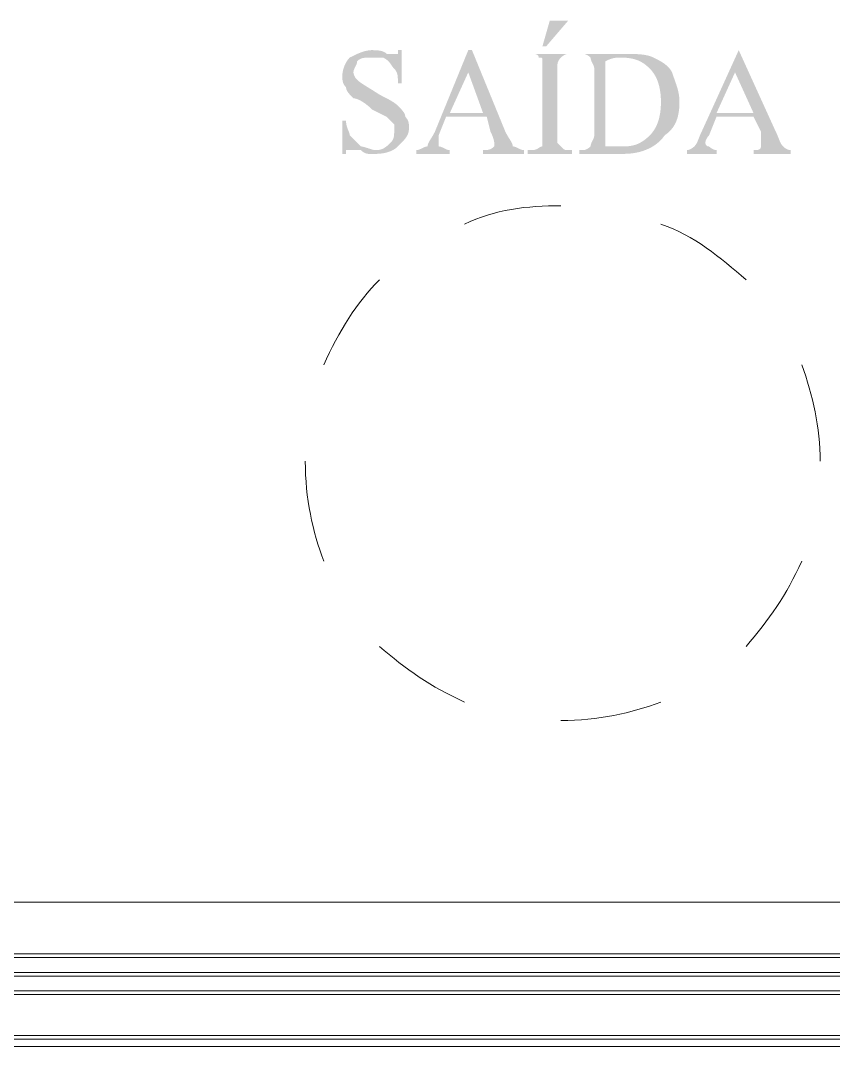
# Model space of a CAD drawing. Header units: metres. Extents: x 2999 to 3164, y 1641 to 1678.
# Drawn here: x 3009.965 to 3010.3055, y 1655.2217 to 1655.6516 of the extents above; entities that cross this region are included whole.
import ezdxf

# ---------------------------------------------------------------- set-up
doc = ezdxf.new("R2010")
doc.units = ezdxf.units.M

msp = doc.modelspace()

# ---------------------------------------------------------------- hatches: boundary and pattern name
at = {"true_color": 0x000007}
h = msp.add_hatch(color=7, dxfattribs=at)
h.paths.add_polyline_path([(3010.1246, 1655.63919), (3010.1246, 1655.62522), (3010.12305, 1655.62522), (3010.12305, 1655.62522), (3010.12305, 1655.6256), (3010.12305, 1655.62596), (3010.12305, 1655.62631), (3010.12304, 1655.62665), (3010.12304, 1655.62697), (3010.12303, 1655.62728), (3010.12301, 1655.62758), (3010.12299, 1655.62786), (3010.12297, 1655.62814), (3010.12294, 1655.6284), (3010.1229, 1655.62866), (3010.12286, 1655.62891), (3010.1228, 1655.62914), (3010.12274, 1655.62938), (3010.12267, 1655.6296), (3010.12259, 1655.62982), (3010.1225, 1655.63003), (3010.12239, 1655.63024), (3010.12228, 1655.63044), (3010.12215, 1655.63064), (3010.12201, 1655.63084), (3010.12185, 1655.63104), (3010.12168, 1655.63123), (3010.1215, 1655.63143), (3010.1215, 1655.63143), (3010.12131, 1655.63162), (3010.12114, 1655.63182), (3010.12098, 1655.63201), (3010.12083, 1655.6322), (3010.12069, 1655.6324), (3010.12055, 1655.63259), (3010.12042, 1655.63279), (3010.12029, 1655.63298), (3010.12016, 1655.63317), (3010.12003, 1655.63337), (3010.11989, 1655.63356), (3010.11975, 1655.63376), (3010.1196, 1655.63395), (3010.11944, 1655.63414), (3010.11927, 1655.63434), (3010.11908, 1655.63453), (3010.11888, 1655.63473), (3010.11866, 1655.63492), (3010.11842, 1655.63511), (3010.11816, 1655.63531), (3010.11787, 1655.6355), (3010.11756, 1655.6357), (3010.11721, 1655.63589), (3010.11684, 1655.63608), (3010.11665, 1655.63608), (3010.11645, 1655.63608), (3010.11626, 1655.63608), (3010.11607, 1655.63608), (3010.11587, 1655.63608), (3010.11568, 1655.63608), (3010.11548, 1655.63608), (3010.11529, 1655.63608), (3010.1151, 1655.63608), (3010.1149, 1655.63608), (3010.11471, 1655.63608), (3010.11451, 1655.63608), (3010.11432, 1655.63608), (3010.11413, 1655.63608), (3010.11393, 1655.63608), (3010.11374, 1655.63608), (3010.11354, 1655.63608), (3010.11335, 1655.63608), (3010.11316, 1655.63608), (3010.11296, 1655.63608), (3010.11277, 1655.63608), (3010.11257, 1655.63608), (3010.11238, 1655.63608), (3010.11219, 1655.63608), (3010.11181, 1655.63608), (3010.11144, 1655.63608), (3010.11109, 1655.63608), (3010.11076, 1655.63608), (3010.11043, 1655.63607), (3010.11012, 1655.63606), (3010.10983, 1655.63604), (3010.10954, 1655.63603), (3010.10927, 1655.636), (3010.109, 1655.63597), (3010.10875, 1655.63593), (3010.1085, 1655.63589), (3010.10826, 1655.63584), (3010.10803, 1655.63578), (3010.10781, 1655.6357), (3010.10759, 1655.63562), (3010.10737, 1655.63553), (3010.10717, 1655.63543), (3010.10696, 1655.63531), (3010.10676, 1655.63519), (3010.10656, 1655.63504), (3010.10637, 1655.63489), (3010.10617, 1655.63472), (3010.10598, 1655.63453), (3010.10597, 1655.63434), (3010.10595, 1655.63414), (3010.10591, 1655.63395), (3010.10586, 1655.63376), (3010.1058, 1655.63356), (3010.10574, 1655.63337), (3010.10566, 1655.63317), (3010.10558, 1655.63298), (3010.10549, 1655.63279), (3010.10539, 1655.63259), (3010.1053, 1655.6324), (3010.1052, 1655.6322), (3010.10511, 1655.63201), (3010.10501, 1655.63182), (3010.10492, 1655.63162), (3010.10483, 1655.63143), (3010.10475, 1655.63123), (3010.10467, 1655.63104), (3010.1046, 1655.63085), (3010.10454, 1655.63065), (3010.10449, 1655.63046), (3010.10446, 1655.63026), (3010.10443, 1655.63007), (3010.10443, 1655.62988), (3010.10443, 1655.62987), (3010.10443, 1655.62984), (3010.10443, 1655.62981), (3010.10443, 1655.62975), (3010.10444, 1655.62969), (3010.10445, 1655.62961), (3010.10446, 1655.62952), (3010.10448, 1655.62942), (3010.10451, 1655.6293), (3010.10454, 1655.62918), (3010.10458, 1655.62905), (3010.10462, 1655.62891), (3010.10467, 1655.62876), (3010.10473, 1655.6286), (3010.10481, 1655.62844), (3010.10489, 1655.62827), (3010.10498, 1655.62809), (3010.10508, 1655.62791), (3010.1052, 1655.62773), (3010.10532, 1655.62754), (3010.10547, 1655.62735), (3010.10562, 1655.62716), (3010.10579, 1655.62697), (3010.10598, 1655.62677), (3010.10618, 1655.62658), (3010.1064, 1655.62638), (3010.10663, 1655.62619), (3010.10688, 1655.62599), (3010.10715, 1655.62579), (3010.10743, 1655.62558), (3010.10773, 1655.62538), (3010.10805, 1655.62516), (3010.10838, 1655.62494), (3010.10873, 1655.62472), (3010.10909, 1655.62449), (3010.10947, 1655.62425), (3010.10987, 1655.624), (3010.11028, 1655.62375), (3010.11071, 1655.62348), (3010.11115, 1655.62321), (3010.11161, 1655.62292), (3010.11209, 1655.62262), (3010.11258, 1655.62232), (3010.11309, 1655.62199), (3010.11362, 1655.62166), (3010.11416, 1655.62131), (3010.11472, 1655.62094), (3010.11529, 1655.62056), (3010.11568, 1655.62037), (3010.11606, 1655.62018), (3010.11645, 1655.61998), (3010.11683, 1655.61979), (3010.11722, 1655.61959), (3010.11759, 1655.6194), (3010.11797, 1655.61921), (3010.11834, 1655.61901), (3010.1187, 1655.61882), (3010.11906, 1655.61862), (3010.11941, 1655.61843), (3010.11975, 1655.61824), (3010.12009, 1655.61804), (3010.12041, 1655.61785), (3010.12073, 1655.61765), (3010.12104, 1655.61746), (3010.12133, 1655.61727), (3010.12162, 1655.61707), (3010.12189, 1655.61688), (3010.12215, 1655.61668), (3010.1224, 1655.61649), (3010.12263, 1655.6163), (3010.12285, 1655.6161), (3010.12305, 1655.61591), (3010.12324, 1655.61571), (3010.12344, 1655.61552), (3010.12363, 1655.61533), (3010.12382, 1655.61513), (3010.12401, 1655.61494), (3010.12419, 1655.61474), (3010.12437, 1655.61455), (3010.12454, 1655.61436), (3010.12471, 1655.61416), (3010.12488, 1655.61397), (3010.12503, 1655.61377), (3010.12518, 1655.61358), (3010.12532, 1655.61339), (3010.12546, 1655.61319), (3010.12558, 1655.613), (3010.12569, 1655.6128), (3010.1258, 1655.61261), (3010.12589, 1655.61242), (3010.12597, 1655.61222), (3010.12603, 1655.61203), (3010.12608, 1655.61183), (3010.12612, 1655.61164), (3010.12615, 1655.61145), (3010.12615, 1655.61125), (3010.12634, 1655.61106), (3010.12651, 1655.61086), (3010.12667, 1655.61067), (3010.12681, 1655.61048), (3010.12694, 1655.61028), (3010.12705, 1655.61009), (3010.12715, 1655.60989), (3010.12725, 1655.6097), (3010.12733, 1655.60951), (3010.1274, 1655.60931), (3010.12746, 1655.60912), (3010.12751, 1655.60892), (3010.12756, 1655.60873), (3010.12759, 1655.60854), (3010.12762, 1655.60834), (3010.12765, 1655.60815), (3010.12767, 1655.60795), (3010.12768, 1655.60776), (3010.12769, 1655.60757), (3010.1277, 1655.60737), (3010.1277, 1655.60718), (3010.1277, 1655.60698), (3010.12771, 1655.60679), (3010.12771, 1655.6066), (3010.1277, 1655.60622), (3010.12767, 1655.60585), (3010.12763, 1655.6055), (3010.12758, 1655.60516), (3010.1275, 1655.60483), (3010.12741, 1655.60451), (3010.12731, 1655.6042), (3010.12719, 1655.60389), (3010.12705, 1655.6036), (3010.1269, 1655.6033), (3010.12673, 1655.60301), (3010.12654, 1655.60272), (3010.12634, 1655.60243), (3010.12612, 1655.60213), (3010.12589, 1655.60184), (3010.12564, 1655.60154), (3010.12537, 1655.60123), (3010.12509, 1655.60092), (3010.12479, 1655.6006), (3010.12447, 1655.60027), (3010.12414, 1655.59993), (3010.12379, 1655.59958), (3010.12343, 1655.59922), (3010.12305, 1655.59884), (3010.12285, 1655.59864), (3010.12263, 1655.59845), (3010.12239, 1655.59826), (3010.12214, 1655.59807), (3010.12188, 1655.59788), (3010.12159, 1655.5977), (3010.1213, 1655.59752), (3010.12098, 1655.59734), (3010.12065, 1655.59717), (3010.1203, 1655.59701), (3010.11994, 1655.59685), (3010.11956, 1655.5967), (3010.11916, 1655.59656), (3010.11875, 1655.59643), (3010.11832, 1655.59631), (3010.11788, 1655.59619), (3010.11742, 1655.59609), (3010.11694, 1655.596), (3010.11645, 1655.59592), (3010.11594, 1655.59585), (3010.11541, 1655.5958), (3010.11487, 1655.59576), (3010.11431, 1655.59574), (3010.11374, 1655.59573), (3010.11373, 1655.59573), (3010.11371, 1655.59573), (3010.11367, 1655.59573), (3010.11362, 1655.59573), (3010.11355, 1655.59573), (3010.11347, 1655.59573), (3010.11338, 1655.59573), (3010.11328, 1655.59573), (3010.11317, 1655.59573), (3010.11304, 1655.59573), (3010.11291, 1655.59573), (3010.11277, 1655.59573), (3010.11262, 1655.59573), (3010.11246, 1655.59573), (3010.1123, 1655.59573), (3010.11213, 1655.59573), (3010.11195, 1655.59573), (3010.11177, 1655.59573), (3010.11159, 1655.59573), (3010.1114, 1655.59573), (3010.11121, 1655.59573), (3010.11102, 1655.59573), (3010.11083, 1655.59573), (3010.11063, 1655.59573), (3010.11063, 1655.59573), (3010.1106, 1655.59573), (3010.11056, 1655.59574), (3010.11051, 1655.59574), (3010.11045, 1655.59575), (3010.11037, 1655.59576), (3010.11028, 1655.59577), (3010.11017, 1655.59579), (3010.11006, 1655.59581), (3010.10994, 1655.59584), (3010.10981, 1655.59588), (3010.10966, 1655.59593), (3010.10951, 1655.59598), (3010.10936, 1655.59604), (3010.10919, 1655.59611), (3010.10902, 1655.59619), (3010.10885, 1655.59628), (3010.10867, 1655.59639), (3010.10849, 1655.5965), (3010.1083, 1655.59663), (3010.10811, 1655.59677), (3010.10792, 1655.59693), (3010.10772, 1655.5971), (3010.10753, 1655.59728), (3010.10715, 1655.59728), (3010.10679, 1655.59728), (3010.10644, 1655.59728), (3010.10611, 1655.59728), (3010.10579, 1655.59728), (3010.10549, 1655.59728), (3010.10521, 1655.59728), (3010.10494, 1655.59728), (3010.10469, 1655.59728), (3010.10446, 1655.59728), (3010.10424, 1655.59728), (3010.10404, 1655.59728), (3010.10385, 1655.59728), (3010.10368, 1655.59728), (3010.10353, 1655.59728), (3010.10339, 1655.59728), (3010.10327, 1655.59728), (3010.10317, 1655.59728), (3010.10308, 1655.59728), (3010.103, 1655.59728), (3010.10295, 1655.59728), (3010.10291, 1655.59728), (3010.10288, 1655.59728), (3010.10287, 1655.59728), (3010.10287, 1655.59728), (3010.10287, 1655.59728), (3010.10287, 1655.59728), (3010.10287, 1655.59728), (3010.10286, 1655.59728), (3010.10285, 1655.59728), (3010.10284, 1655.59728), (3010.10282, 1655.59728), (3010.10279, 1655.59728), (3010.10276, 1655.59728), (3010.10272, 1655.59728), (3010.10268, 1655.59728), (3010.10263, 1655.59728), (3010.10257, 1655.59728), (3010.1025, 1655.59728), (3010.10241, 1655.59728), (3010.10232, 1655.59728), (3010.10222, 1655.59728), (3010.1021, 1655.59728), (3010.10198, 1655.59728), (3010.10183, 1655.59728), (3010.10168, 1655.59728), (3010.10151, 1655.59728), (3010.10132, 1655.59728), (3010.10132, 1655.59728), (3010.10132, 1655.59725), (3010.10132, 1655.59722), (3010.10132, 1655.59717), (3010.10132, 1655.59711), (3010.10132, 1655.59704), (3010.10132, 1655.59697), (3010.10132, 1655.59688), (3010.10132, 1655.59679), (3010.10132, 1655.5967), (3010.10132, 1655.59661), (3010.10132, 1655.59651), (3010.10132, 1655.59641), (3010.10132, 1655.59632), (3010.10132, 1655.59622), (3010.10132, 1655.59613), (3010.10132, 1655.59605), (3010.10132, 1655.59598), (3010.10132, 1655.59591), (3010.10132, 1655.59585), (3010.10132, 1655.5958), (3010.10132, 1655.59576), (3010.10132, 1655.59574), (3010.10132, 1655.59573), (3010.09977, 1655.59573), (3010.09977, 1655.6097), (3010.10132, 1655.6097), (3010.10132, 1655.6097), (3010.10133, 1655.60932), (3010.10135, 1655.60896), (3010.10139, 1655.60861), (3010.10144, 1655.60827), (3010.1015, 1655.60795), (3010.10156, 1655.60764), (3010.10164, 1655.60734), (3010.10172, 1655.60706), (3010.10181, 1655.60678), (3010.10191, 1655.60652), (3010.102, 1655.60626), (3010.1021, 1655.60601), (3010.1022, 1655.60578), (3010.10229, 1655.60554), (3010.10238, 1655.60532), (3010.10247, 1655.6051), (3010.10256, 1655.60489), (3010.10263, 1655.60468), (3010.1027, 1655.60448), (3010.10276, 1655.60428), (3010.10281, 1655.60408), (3010.10284, 1655.60388), (3010.10287, 1655.60369), (3010.10287, 1655.60349), (3010.10287, 1655.60349), (3010.10307, 1655.6033), (3010.10326, 1655.6031), (3010.10346, 1655.60291), (3010.10365, 1655.60272), (3010.10384, 1655.60252), (3010.10404, 1655.60233), (3010.10423, 1655.60213), (3010.10443, 1655.60194), (3010.10462, 1655.60175), (3010.10481, 1655.60155), (3010.10501, 1655.60136), (3010.1052, 1655.60116), (3010.1054, 1655.60097), (3010.10559, 1655.60078), (3010.10578, 1655.60058), (3010.10598, 1655.60039), (3010.10617, 1655.60019), (3010.10637, 1655.6), (3010.10656, 1655.59981), (3010.10675, 1655.59961), (3010.10695, 1655.59942), (3010.10714, 1655.59922), (3010.10734, 1655.59903), (3010.10753, 1655.59884), (3010.10773, 1655.59883), (3010.10795, 1655.59881), (3010.10818, 1655.59877), (3010.10842, 1655.59872), (3010.10867, 1655.59866), (3010.10894, 1655.59859), (3010.10921, 1655.59852), (3010.10948, 1655.59843), (3010.10977, 1655.59835), (3010.11005, 1655.59825), (3010.11034, 1655.59816), (3010.11063, 1655.59806), (3010.11092, 1655.59796), (3010.11121, 1655.59787), (3010.1115, 1655.59778), (3010.11178, 1655.59769), (3010.11206, 1655.5976), (3010.11233, 1655.59753), (3010.11259, 1655.59746), (3010.11285, 1655.5974), (3010.11309, 1655.59735), (3010.11332, 1655.59732), (3010.11354, 1655.59729), (3010.11374, 1655.59728), (3010.11412, 1655.59729), (3010.11448, 1655.59732), (3010.11483, 1655.59735), (3010.11517, 1655.59741), (3010.11549, 1655.59747), (3010.1158, 1655.59755), (3010.1161, 1655.59764), (3010.11638, 1655.59774), (3010.11666, 1655.59786), (3010.11692, 1655.59798), (3010.11718, 1655.59811), (3010.11742, 1655.59825), (3010.11766, 1655.5984), (3010.11789, 1655.59856), (3010.11812, 1655.59872), (3010.11834, 1655.59889), (3010.11855, 1655.59907), (3010.11876, 1655.59925), (3010.11896, 1655.59943), (3010.11916, 1655.59962), (3010.11936, 1655.59981), (3010.11956, 1655.6), (3010.11975, 1655.60019), (3010.11995, 1655.60039), (3010.12013, 1655.60058), (3010.1203, 1655.60078), (3010.12046, 1655.60097), (3010.1206, 1655.60116), (3010.12073, 1655.60136), (3010.12084, 1655.60155), (3010.12095, 1655.60175), (3010.12104, 1655.60194), (3010.12112, 1655.60213), (3010.12119, 1655.60233), (3010.12125, 1655.60252), (3010.1213, 1655.60272), (3010.12135, 1655.60291), (3010.12139, 1655.6031), (3010.12142, 1655.6033), (3010.12144, 1655.60349), (3010.12146, 1655.60369), (3010.12147, 1655.60388), (3010.12148, 1655.60407), (3010.12149, 1655.60427), (3010.12149, 1655.60446), (3010.1215, 1655.60466), (3010.1215, 1655.60485), (3010.1215, 1655.60504), (3010.1215, 1655.60523), (3010.1215, 1655.6054), (3010.1215, 1655.60556), (3010.1215, 1655.60571), (3010.1215, 1655.60584), (3010.1215, 1655.60597), (3010.1215, 1655.60608), (3010.1215, 1655.60619), (3010.1215, 1655.6063), (3010.1215, 1655.6064), (3010.1215, 1655.6065), (3010.1215, 1655.6066), (3010.1215, 1655.60669), (3010.1215, 1655.60679), (3010.1215, 1655.60689), (3010.1215, 1655.607), (3010.1215, 1655.60711), (3010.1215, 1655.60723), (3010.1215, 1655.60735), (3010.1215, 1655.60749), (3010.1215, 1655.60763), (3010.1215, 1655.60779), (3010.1215, 1655.60796), (3010.1215, 1655.60815), (3010.12131, 1655.60833), (3010.12114, 1655.60851), (3010.12098, 1655.60866), (3010.12084, 1655.60881), (3010.1207, 1655.60894), (3010.12058, 1655.60907), (3010.12046, 1655.60919), (3010.12035, 1655.6093), (3010.12024, 1655.6094), (3010.12014, 1655.6095), (3010.12004, 1655.6096), (3010.11995, 1655.6097), (3010.11985, 1655.6098), (3010.11975, 1655.6099), (3010.11965, 1655.61), (3010.11954, 1655.6101), (3010.11943, 1655.61021), (3010.11932, 1655.61033), (3010.11919, 1655.61046), (3010.11905, 1655.61059), (3010.11891, 1655.61074), (3010.11875, 1655.61089), (3010.11858, 1655.61107), (3010.11839, 1655.61125), (3010.11838, 1655.61126), (3010.11833, 1655.61128), (3010.11825, 1655.61132), (3010.11815, 1655.61137), (3010.11802, 1655.61144), (3010.11786, 1655.61152), (3010.11768, 1655.61161), (3010.11747, 1655.61171), (3010.11725, 1655.61182), (3010.117, 1655.61195), (3010.11674, 1655.61208), (3010.11645, 1655.61222), (3010.11615, 1655.61237), (3010.11584, 1655.61253), (3010.11551, 1655.61269), (3010.11517, 1655.61286), (3010.11482, 1655.61304), (3010.11447, 1655.61322), (3010.1141, 1655.6134), (3010.11372, 1655.61359), (3010.11334, 1655.61378), (3010.11296, 1655.61397), (3010.11257, 1655.61416), (3010.11219, 1655.61436), (3010.1118, 1655.61474), (3010.11141, 1655.6151), (3010.11103, 1655.61545), (3010.11064, 1655.61578), (3010.11026, 1655.61609), (3010.10988, 1655.61639), (3010.10951, 1655.61668), (3010.10914, 1655.61694), (3010.10878, 1655.61719), (3010.10842, 1655.61743), (3010.10807, 1655.61765), (3010.10772, 1655.61785), (3010.10739, 1655.61803), (3010.10706, 1655.6182), (3010.10675, 1655.61836), (3010.10644, 1655.61849), (3010.10614, 1655.61862), (3010.10586, 1655.61872), (3010.10558, 1655.61881), (3010.10532, 1655.61888), (3010.10508, 1655.61894), (3010.10485, 1655.61898), (3010.10463, 1655.619), (3010.10443, 1655.61901), (3010.10423, 1655.61921), (3010.10404, 1655.6194), (3010.10385, 1655.61959), (3010.10366, 1655.61979), (3010.10347, 1655.61998), (3010.10329, 1655.62018), (3010.10311, 1655.62037), (3010.10293, 1655.62056), (3010.10276, 1655.62076), (3010.1026, 1655.62095), (3010.10244, 1655.62115), (3010.10229, 1655.62134), (3010.10215, 1655.62153), (3010.10202, 1655.62173), (3010.1019, 1655.62192), (3010.10178, 1655.62212), (3010.10168, 1655.62231), (3010.10159, 1655.6225), (3010.10151, 1655.6227), (3010.10144, 1655.62289), (3010.10139, 1655.62309), (3010.10135, 1655.62328), (3010.10133, 1655.62347), (3010.10132, 1655.62367), (3010.10114, 1655.62386), (3010.10097, 1655.62406), (3010.10081, 1655.62425), (3010.10067, 1655.62444), (3010.10054, 1655.62464), (3010.10043, 1655.62483), (3010.10032, 1655.62503), (3010.10023, 1655.62522), (3010.10015, 1655.62541), (3010.10008, 1655.62561), (3010.10002, 1655.6258), (3010.09996, 1655.626), (3010.09992, 1655.62619), (3010.09988, 1655.62638), (3010.09985, 1655.62658), (3010.09983, 1655.62677), (3010.09981, 1655.62697), (3010.09979, 1655.62716), (3010.09978, 1655.62735), (3010.09978, 1655.62755), (3010.09977, 1655.62774), (3010.09977, 1655.62794), (3010.09977, 1655.62813), (3010.09977, 1655.62832), (3010.09978, 1655.62871), (3010.0998, 1655.6291), (3010.09984, 1655.62948), (3010.09989, 1655.62987), (3010.09996, 1655.63025), (3010.10004, 1655.63063), (3010.10013, 1655.631), (3010.10023, 1655.63137), (3010.10034, 1655.63173), (3010.10047, 1655.63209), (3010.1006, 1655.63244), (3010.10074, 1655.63279), (3010.10089, 1655.63312), (3010.10105, 1655.63345), (3010.10121, 1655.63376), (3010.10138, 1655.63407), (3010.10155, 1655.63437), (3010.10173, 1655.63465), (3010.10192, 1655.63493), (3010.10211, 1655.63519), (3010.1023, 1655.63543), (3010.10249, 1655.63566), (3010.10268, 1655.63588), (3010.10287, 1655.63608), (3010.10326, 1655.63628), (3010.10365, 1655.63647), (3010.10404, 1655.63666), (3010.10443, 1655.63685), (3010.10481, 1655.63704), (3010.1052, 1655.63722), (3010.10559, 1655.6374), (3010.10598, 1655.63758), (3010.10637, 1655.63775), (3010.10675, 1655.63791), (3010.10714, 1655.63807), (3010.10753, 1655.63822), (3010.10792, 1655.63836), (3010.10831, 1655.63849), (3010.10869, 1655.63861), (3010.10908, 1655.63873), (3010.10947, 1655.63883), (3010.10986, 1655.63892), (3010.11025, 1655.639), (3010.11063, 1655.63906), (3010.11102, 1655.63912), (3010.11141, 1655.63916), (3010.1118, 1655.63918), (3010.11219, 1655.63919), (3010.11239, 1655.63919), (3010.1126, 1655.63919), (3010.11283, 1655.63918), (3010.11308, 1655.63918), (3010.11333, 1655.63917), (3010.11359, 1655.63916), (3010.11386, 1655.63915), (3010.11414, 1655.63913), (3010.11442, 1655.63911), (3010.11471, 1655.63907), (3010.115, 1655.63904), (3010.11529, 1655.63899), (3010.11558, 1655.63894), (3010.11587, 1655.63888), (3010.11616, 1655.63881), (3010.11644, 1655.63873), (3010.11672, 1655.63864), (3010.11699, 1655.63853), (3010.11725, 1655.63842), (3010.1175, 1655.63829), (3010.11775, 1655.63815), (3010.11798, 1655.63799), (3010.11819, 1655.63782), (3010.11839, 1655.63764), (3010.11859, 1655.63764), (3010.11878, 1655.63764), (3010.11897, 1655.63764), (3010.11916, 1655.63764), (3010.11935, 1655.63764), (3010.11953, 1655.63764), (3010.11971, 1655.63764), (3010.11989, 1655.63764), (3010.12006, 1655.63764), (3010.12022, 1655.63764), (3010.12038, 1655.63764), (3010.12053, 1655.63764), (3010.12067, 1655.63764), (3010.1208, 1655.63764), (3010.12092, 1655.63764), (3010.12104, 1655.63764), (3010.12114, 1655.63764), (3010.12123, 1655.63764), (3010.12131, 1655.63764), (3010.12138, 1655.63764), (3010.12143, 1655.63764), (3010.12147, 1655.63764), (3010.12149, 1655.63764), (3010.1215, 1655.63764), (3010.12151, 1655.63764), (3010.12153, 1655.63764), (3010.12156, 1655.63764), (3010.12161, 1655.63764), (3010.12167, 1655.63764), (3010.12174, 1655.63764), (3010.12182, 1655.63764), (3010.1219, 1655.63764), (3010.12199, 1655.63764), (3010.12208, 1655.63764), (3010.12218, 1655.63764), (3010.12227, 1655.63764), (3010.12237, 1655.63764), (3010.12247, 1655.63764), (3010.12256, 1655.63764), (3010.12265, 1655.63764), (3010.12273, 1655.63764), (3010.12281, 1655.63764), (3010.12288, 1655.63764), (3010.12293, 1655.63764), (3010.12298, 1655.63764), (3010.12302, 1655.63764), (3010.12304, 1655.63764), (3010.12305, 1655.63764), (3010.12305, 1655.63764), (3010.12305, 1655.63764), (3010.12305, 1655.63764), (3010.12305, 1655.63764), (3010.12305, 1655.63765), (3010.12305, 1655.63766), (3010.12305, 1655.63767), (3010.12305, 1655.63769), (3010.12305, 1655.63772), (3010.12305, 1655.63775), (3010.12305, 1655.63778), (3010.12305, 1655.63783), (3010.12305, 1655.63788), (3010.12305, 1655.63794), (3010.12305, 1655.63801), (3010.12305, 1655.63809), (3010.12305, 1655.63819), (3010.12305, 1655.63829), (3010.12305, 1655.63841), (3010.12305, 1655.63853), (3010.12305, 1655.63867), (3010.12305, 1655.63883), (3010.12305, 1655.639), (3010.12305, 1655.63919), (3010.1246, 1655.63919), (3010.12305, 1655.63919)])
h.paths.add_polyline_path([(3010.1603, 1655.61125), (3010.14322, 1655.61125), (3010.14012, 1655.60349), (3010.14012, 1655.60349), (3010.14012, 1655.6033), (3010.14012, 1655.60311), (3010.14012, 1655.60291), (3010.14012, 1655.60272), (3010.14012, 1655.60254), (3010.14012, 1655.60235), (3010.14012, 1655.60217), (3010.14012, 1655.602), (3010.14012, 1655.60183), (3010.14012, 1655.60166), (3010.14012, 1655.60151), (3010.14012, 1655.60136), (3010.14012, 1655.60122), (3010.14012, 1655.60108), (3010.14012, 1655.60096), (3010.14012, 1655.60085), (3010.14012, 1655.60075), (3010.14012, 1655.60066), (3010.14012, 1655.60058), (3010.14012, 1655.60051), (3010.14012, 1655.60046), (3010.14012, 1655.60042), (3010.14012, 1655.6004), (3010.14012, 1655.60039), (3010.14012, 1655.60039), (3010.14012, 1655.60038), (3010.14012, 1655.60036), (3010.14012, 1655.60032), (3010.14012, 1655.60027), (3010.14012, 1655.60021), (3010.14012, 1655.60015), (3010.14012, 1655.60007), (3010.14012, 1655.59999), (3010.14012, 1655.5999), (3010.14012, 1655.5998), (3010.14012, 1655.59971), (3010.14012, 1655.59961), (3010.14012, 1655.59952), (3010.14012, 1655.59942), (3010.14012, 1655.59933), (3010.14012, 1655.59924), (3010.14012, 1655.59916), (3010.14012, 1655.59908), (3010.14012, 1655.59901), (3010.14012, 1655.59895), (3010.14012, 1655.5989), (3010.14012, 1655.59887), (3010.14012, 1655.59884), (3010.14012, 1655.59884), (3010.14031, 1655.59883), (3010.14051, 1655.59881), (3010.1407, 1655.59877), (3010.1409, 1655.59872), (3010.14109, 1655.59866), (3010.14128, 1655.59859), (3010.14148, 1655.59852), (3010.14167, 1655.59843), (3010.14187, 1655.59835), (3010.14206, 1655.59825), (3010.14225, 1655.59816), (3010.14245, 1655.59806), (3010.14264, 1655.59796), (3010.14284, 1655.59787), (3010.14303, 1655.59778), (3010.14322, 1655.59769), (3010.14342, 1655.5976), (3010.14361, 1655.59753), (3010.14381, 1655.59746), (3010.144, 1655.5974), (3010.14419, 1655.59735), (3010.14439, 1655.59732), (3010.14458, 1655.59729), (3010.14478, 1655.59728), (3010.14478, 1655.59573), (3010.13081, 1655.59573), (3010.13081, 1655.59728), (3010.13081, 1655.59728), (3010.131, 1655.59729), (3010.1312, 1655.59732), (3010.13139, 1655.59735), (3010.13159, 1655.5974), (3010.13178, 1655.59746), (3010.13197, 1655.59753), (3010.13217, 1655.5976), (3010.13236, 1655.59769), (3010.13256, 1655.59778), (3010.13275, 1655.59787), (3010.13294, 1655.59796), (3010.13314, 1655.59806), (3010.13333, 1655.59816), (3010.13353, 1655.59825), (3010.13372, 1655.59835), (3010.13391, 1655.59843), (3010.13411, 1655.59852), (3010.1343, 1655.59859), (3010.1345, 1655.59866), (3010.13469, 1655.59872), (3010.13488, 1655.59877), (3010.13508, 1655.59881), (3010.13527, 1655.59883), (3010.13547, 1655.59884), (3010.13547, 1655.59884), (3010.13547, 1655.59903), (3010.1355, 1655.59923), (3010.13553, 1655.59942), (3010.13559, 1655.59962), (3010.13565, 1655.59982), (3010.13573, 1655.60002), (3010.13582, 1655.60023), (3010.13592, 1655.60045), (3010.13604, 1655.60066), (3010.13616, 1655.60089), (3010.13629, 1655.60112), (3010.13644, 1655.60136), (3010.13658, 1655.60161), (3010.13674, 1655.60186), (3010.1369, 1655.60213), (3010.13707, 1655.6024), (3010.13725, 1655.60269), (3010.13743, 1655.60298), (3010.13761, 1655.60329), (3010.1378, 1655.60361), (3010.13799, 1655.60395), (3010.13818, 1655.6043), (3010.13838, 1655.60466), (3010.13857, 1655.60504), (3010.15254, 1655.63919), (3010.15409, 1655.63919), (3010.16806, 1655.60504), (3010.16806, 1655.60504), (3010.16825, 1655.60466), (3010.16844, 1655.6043), (3010.16863, 1655.60395), (3010.16882, 1655.60361), (3010.16901, 1655.60329), (3010.1692, 1655.60298), (3010.16938, 1655.60269), (3010.16955, 1655.6024), (3010.16972, 1655.60213), (3010.16988, 1655.60186), (3010.17004, 1655.60161), (3010.17019, 1655.60136), (3010.17033, 1655.60112), (3010.17046, 1655.60089), (3010.17059, 1655.60066), (3010.1707, 1655.60045), (3010.1708, 1655.60023), (3010.17089, 1655.60002), (3010.17097, 1655.59982), (3010.17104, 1655.59962), (3010.17109, 1655.59942), (3010.17113, 1655.59923), (3010.17115, 1655.59903), (3010.17116, 1655.59884), (3010.17116, 1655.59884), (3010.17135, 1655.59883), (3010.17155, 1655.59881), (3010.17174, 1655.59877), (3010.17194, 1655.59872), (3010.17213, 1655.59866), (3010.17232, 1655.59859), (3010.17252, 1655.59852), (3010.17271, 1655.59843), (3010.17291, 1655.59835), (3010.1731, 1655.59825), (3010.17329, 1655.59816), (3010.17349, 1655.59806), (3010.17368, 1655.59796), (3010.17388, 1655.59787), (3010.17407, 1655.59778), (3010.17426, 1655.59769), (3010.17446, 1655.5976), (3010.17465, 1655.59753), (3010.17485, 1655.59746), (3010.17504, 1655.5974), (3010.17523, 1655.59735), (3010.17543, 1655.59732), (3010.17562, 1655.59729), (3010.17582, 1655.59728), (3010.17582, 1655.59573), (3010.15874, 1655.59573), (3010.15874, 1655.59728), (3010.15874, 1655.59728), (3010.15894, 1655.59728), (3010.15913, 1655.59729), (3010.15933, 1655.59729), (3010.15952, 1655.59729), (3010.15971, 1655.5973), (3010.15991, 1655.59731), (3010.1601, 1655.59732), (3010.1603, 1655.59734), (3010.16049, 1655.59737), (3010.16068, 1655.5974), (3010.16088, 1655.59743), (3010.16107, 1655.59748), (3010.16127, 1655.59753), (3010.16146, 1655.59759), (3010.16165, 1655.59766), (3010.16185, 1655.59774), (3010.16204, 1655.59784), (3010.16224, 1655.59794), (3010.16243, 1655.59805), (3010.16262, 1655.59818), (3010.16282, 1655.59832), (3010.16301, 1655.59848), (3010.16321, 1655.59865), (3010.1634, 1655.59884), (3010.1634, 1655.59884), (3010.1634, 1655.59884), (3010.1634, 1655.59884), (3010.1634, 1655.59884), (3010.1634, 1655.59884), (3010.1634, 1655.59885), (3010.1634, 1655.59886), (3010.1634, 1655.59887), (3010.1634, 1655.59889), (3010.1634, 1655.59892), (3010.1634, 1655.59895), (3010.1634, 1655.59899), (3010.1634, 1655.59903), (3010.1634, 1655.59908), (3010.1634, 1655.59914), (3010.1634, 1655.59922), (3010.1634, 1655.5993), (3010.1634, 1655.59939), (3010.1634, 1655.59949), (3010.1634, 1655.59961), (3010.1634, 1655.59973), (3010.1634, 1655.59988), (3010.1634, 1655.60003), (3010.1634, 1655.6002), (3010.1634, 1655.60039), (3010.1634, 1655.6004), (3010.1634, 1655.60042), (3010.1634, 1655.60046), (3010.16339, 1655.60052), (3010.16339, 1655.60059), (3010.16338, 1655.60068), (3010.16336, 1655.60078), (3010.16334, 1655.60091), (3010.16332, 1655.60104), (3010.16329, 1655.6012), (3010.16325, 1655.60137), (3010.16321, 1655.60155), (3010.16315, 1655.60175), (3010.16309, 1655.60197), (3010.16302, 1655.60221), (3010.16294, 1655.60246), (3010.16285, 1655.60272), (3010.16275, 1655.60301), (3010.16263, 1655.60331), (3010.1625, 1655.60362), (3010.16236, 1655.60395), (3010.1622, 1655.6043), (3010.16203, 1655.60466), (3010.16185, 1655.60504), (3010.1603, 1655.61125), (3010.16185, 1655.60504)])
h.paths.add_polyline_path([(3010.15874, 1655.6128), (3010.15254, 1655.62988), (3010.14478, 1655.6128), (3010.15874, 1655.6128), (3010.14478, 1655.6128)])
h.paths.add_polyline_path([(3010.19599, 1655.59728), (3010.19599, 1655.59573), (3010.17737, 1655.59573), (3010.17737, 1655.59728), (3010.17892, 1655.59728), (3010.17892, 1655.59728), (3010.17929, 1655.59729), (3010.17963, 1655.59732), (3010.17995, 1655.59735), (3010.18023, 1655.5974), (3010.1805, 1655.59746), (3010.18074, 1655.59753), (3010.18096, 1655.5976), (3010.18116, 1655.59769), (3010.18135, 1655.59778), (3010.18152, 1655.59787), (3010.18168, 1655.59796), (3010.18183, 1655.59806), (3010.18197, 1655.59816), (3010.18211, 1655.59825), (3010.18224, 1655.59835), (3010.18237, 1655.59843), (3010.1825, 1655.59852), (3010.18263, 1655.59859), (3010.18277, 1655.59866), (3010.18291, 1655.59872), (3010.18306, 1655.59877), (3010.18322, 1655.59881), (3010.18339, 1655.59883), (3010.18358, 1655.59884), (3010.18358, 1655.59884), (3010.18358, 1655.59903), (3010.18358, 1655.59922), (3010.18358, 1655.59942), (3010.18358, 1655.59961), (3010.18358, 1655.59981), (3010.18358, 1655.6), (3010.18358, 1655.60019), (3010.18358, 1655.60039), (3010.18358, 1655.60058), (3010.18358, 1655.60078), (3010.18358, 1655.60097), (3010.18358, 1655.60116), (3010.18358, 1655.60136), (3010.18358, 1655.60155), (3010.18358, 1655.60175), (3010.18358, 1655.60194), (3010.18358, 1655.60213), (3010.18358, 1655.60233), (3010.18358, 1655.60252), (3010.18358, 1655.60272), (3010.18358, 1655.60291), (3010.18358, 1655.6031), (3010.18358, 1655.6033), (3010.18358, 1655.60349), (3010.18358, 1655.63143), (3010.18358, 1655.63143), (3010.18358, 1655.63162), (3010.18358, 1655.63181), (3010.18358, 1655.63201), (3010.18358, 1655.6322), (3010.18358, 1655.63238), (3010.18358, 1655.63257), (3010.18358, 1655.63275), (3010.18358, 1655.63292), (3010.18358, 1655.63309), (3010.18358, 1655.63326), (3010.18358, 1655.63341), (3010.18358, 1655.63356), (3010.18358, 1655.6337), (3010.18358, 1655.63384), (3010.18358, 1655.63396), (3010.18358, 1655.63407), (3010.18358, 1655.63417), (3010.18358, 1655.63426), (3010.18358, 1655.63434), (3010.18358, 1655.63441), (3010.18358, 1655.63446), (3010.18358, 1655.6345), (3010.18358, 1655.63452), (3010.18358, 1655.63453), (3010.18358, 1655.63453), (3010.18358, 1655.63472), (3010.18357, 1655.63489), (3010.18357, 1655.63504), (3010.18357, 1655.63519), (3010.18356, 1655.63531), (3010.18355, 1655.63543), (3010.18354, 1655.63553), (3010.18352, 1655.63562), (3010.18349, 1655.6357), (3010.18346, 1655.63578), (3010.18343, 1655.63584), (3010.18338, 1655.63589), (3010.18333, 1655.63593), (3010.18327, 1655.63597), (3010.1832, 1655.636), (3010.18312, 1655.63603), (3010.18302, 1655.63604), (3010.18292, 1655.63606), (3010.18281, 1655.63607), (3010.18268, 1655.63608), (3010.18254, 1655.63608), (3010.18238, 1655.63608), (3010.18221, 1655.63608), (3010.18202, 1655.63608), (3010.18202, 1655.63627), (3010.18199, 1655.63644), (3010.18195, 1655.6366), (3010.1819, 1655.63674), (3010.18184, 1655.63687), (3010.18176, 1655.63698), (3010.18167, 1655.63708), (3010.18156, 1655.63718), (3010.18145, 1655.63726), (3010.18133, 1655.63733), (3010.18119, 1655.63739), (3010.18105, 1655.63744), (3010.1809, 1655.63749), (3010.18075, 1655.63752), (3010.18058, 1655.63755), (3010.18041, 1655.63758), (3010.18024, 1655.6376), (3010.18006, 1655.63761), (3010.17988, 1655.63762), (3010.17969, 1655.63763), (3010.1795, 1655.63763), (3010.17931, 1655.63763), (3010.17911, 1655.63764), (3010.17892, 1655.63764), (3010.17737, 1655.63764), (3010.19599, 1655.63764), (3010.19444, 1655.63764), (3010.19444, 1655.63764), (3010.19425, 1655.63763), (3010.19405, 1655.6376), (3010.19386, 1655.63757), (3010.19367, 1655.63752), (3010.19348, 1655.63746), (3010.1933, 1655.63739), (3010.19312, 1655.63732), (3010.19294, 1655.63723), (3010.19278, 1655.63714), (3010.19261, 1655.63705), (3010.19245, 1655.63696), (3010.19231, 1655.63686), (3010.19216, 1655.63676), (3010.19203, 1655.63667), (3010.19191, 1655.63657), (3010.1918, 1655.63649), (3010.19169, 1655.6364), (3010.1916, 1655.63633), (3010.19152, 1655.63626), (3010.19146, 1655.6362), (3010.1914, 1655.63615), (3010.19137, 1655.63611), (3010.19134, 1655.63609), (3010.19134, 1655.63608), (3010.19134, 1655.63608), (3010.19115, 1655.63589), (3010.19098, 1655.6357), (3010.19082, 1655.6355), (3010.19068, 1655.63531), (3010.19055, 1655.63511), (3010.19044, 1655.63492), (3010.19033, 1655.63473), (3010.19024, 1655.63453), (3010.19016, 1655.63434), (3010.19009, 1655.63414), (3010.19003, 1655.63395), (3010.18998, 1655.63376), (3010.18993, 1655.63356), (3010.1899, 1655.63337), (3010.18987, 1655.63317), (3010.18984, 1655.63298), (3010.18982, 1655.63279), (3010.18981, 1655.63259), (3010.1898, 1655.6324), (3010.18979, 1655.6322), (3010.18979, 1655.63201), (3010.18978, 1655.63182), (3010.18978, 1655.63162), (3010.18978, 1655.63143), (3010.18978, 1655.60349), (3010.18978, 1655.60349), (3010.18978, 1655.6033), (3010.18978, 1655.60311), (3010.18978, 1655.60291), (3010.18978, 1655.60272), (3010.18978, 1655.60254), (3010.18978, 1655.60235), (3010.18978, 1655.60217), (3010.18978, 1655.602), (3010.18978, 1655.60183), (3010.18978, 1655.60166), (3010.18978, 1655.60151), (3010.18978, 1655.60136), (3010.18978, 1655.60122), (3010.18978, 1655.60108), (3010.18978, 1655.60096), (3010.18978, 1655.60085), (3010.18978, 1655.60075), (3010.18978, 1655.60066), (3010.18978, 1655.60058), (3010.18978, 1655.60051), (3010.18978, 1655.60046), (3010.18978, 1655.60042), (3010.18978, 1655.6004), (3010.18978, 1655.60039), (3010.18978, 1655.60039), (3010.18997, 1655.6002), (3010.19014, 1655.60003), (3010.1903, 1655.59988), (3010.19044, 1655.59973), (3010.19057, 1655.59961), (3010.19068, 1655.59949), (3010.19078, 1655.59939), (3010.19088, 1655.5993), (3010.19096, 1655.59922), (3010.19103, 1655.59914), (3010.19109, 1655.59908), (3010.19114, 1655.59903), (3010.19119, 1655.59899), (3010.19122, 1655.59895), (3010.19125, 1655.59892), (3010.19128, 1655.59889), (3010.1913, 1655.59887), (3010.19131, 1655.59886), (3010.19132, 1655.59885), (3010.19133, 1655.59884), (3010.19133, 1655.59884), (3010.19133, 1655.59884), (3010.19134, 1655.59884), (3010.19134, 1655.59884), (3010.19152, 1655.59865), (3010.19169, 1655.59848), (3010.19185, 1655.59832), (3010.192, 1655.59818), (3010.19213, 1655.59805), (3010.19226, 1655.59794), (3010.19237, 1655.59784), (3010.19248, 1655.59774), (3010.19259, 1655.59766), (3010.19269, 1655.59759), (3010.19279, 1655.59753), (3010.19289, 1655.59748), (3010.19298, 1655.59743), (3010.19308, 1655.5974), (3010.19318, 1655.59737), (3010.19329, 1655.59734), (3010.1934, 1655.59732), (3010.19352, 1655.59731), (3010.19364, 1655.5973), (3010.19378, 1655.59729), (3010.19392, 1655.59729), (3010.19408, 1655.59729), (3010.19425, 1655.59728), (3010.19444, 1655.59728), (3010.19599, 1655.59728), (3010.19444, 1655.59728)])
h.paths.add_polyline_path([(3010.19444, 1655.6516), (3010.18513, 1655.64074), (3010.18358, 1655.64074), (3010.18668, 1655.6516), (3010.19444, 1655.6516), (3010.18668, 1655.6516)])
h.paths.add_polyline_path([(3010.19909, 1655.59573), (3010.19909, 1655.59728), (3010.20065, 1655.59728), (3010.20065, 1655.59728), (3010.20084, 1655.59729), (3010.20103, 1655.59732), (3010.20123, 1655.59735), (3010.20142, 1655.5974), (3010.2016, 1655.59746), (3010.20179, 1655.59753), (3010.20197, 1655.5976), (3010.20214, 1655.59769), (3010.20231, 1655.59778), (3010.20247, 1655.59787), (3010.20263, 1655.59796), (3010.20278, 1655.59806), (3010.20292, 1655.59816), (3010.20305, 1655.59825), (3010.20318, 1655.59835), (3010.20329, 1655.59843), (3010.20339, 1655.59852), (3010.20348, 1655.59859), (3010.20356, 1655.59866), (3010.20363, 1655.59872), (3010.20368, 1655.59877), (3010.20372, 1655.59881), (3010.20374, 1655.59883), (3010.20375, 1655.59884), (3010.20375, 1655.59884), (3010.20376, 1655.59903), (3010.20378, 1655.59922), (3010.20382, 1655.59942), (3010.20387, 1655.59961), (3010.20392, 1655.59981), (3010.20399, 1655.6), (3010.20407, 1655.60019), (3010.20415, 1655.60039), (3010.20424, 1655.60058), (3010.20433, 1655.60078), (3010.20443, 1655.60097), (3010.20453, 1655.60116), (3010.20462, 1655.60136), (3010.20472, 1655.60155), (3010.20481, 1655.60175), (3010.2049, 1655.60194), (3010.20498, 1655.60213), (3010.20506, 1655.60233), (3010.20513, 1655.60252), (3010.20519, 1655.60272), (3010.20524, 1655.60291), (3010.20527, 1655.6031), (3010.20529, 1655.6033), (3010.2053, 1655.60349), (3010.2053, 1655.63143), (3010.2053, 1655.63143), (3010.20529, 1655.63162), (3010.20527, 1655.63182), (3010.20524, 1655.63201), (3010.20519, 1655.6322), (3010.20513, 1655.6324), (3010.20506, 1655.63259), (3010.20498, 1655.63279), (3010.2049, 1655.63298), (3010.20481, 1655.63317), (3010.20472, 1655.63337), (3010.20462, 1655.63356), (3010.20453, 1655.63376), (3010.20443, 1655.63395), (3010.20433, 1655.63414), (3010.20424, 1655.63434), (3010.20415, 1655.63453), (3010.20407, 1655.63473), (3010.20399, 1655.63492), (3010.20392, 1655.63511), (3010.20387, 1655.63531), (3010.20382, 1655.6355), (3010.20378, 1655.6357), (3010.20376, 1655.63589), (3010.20375, 1655.63608), (3010.20375, 1655.63608), (3010.20374, 1655.63609), (3010.20372, 1655.63611), (3010.20368, 1655.63615), (3010.20363, 1655.6362), (3010.20356, 1655.63626), (3010.20348, 1655.63633), (3010.20339, 1655.6364), (3010.20329, 1655.63649), (3010.20318, 1655.63657), (3010.20305, 1655.63667), (3010.20292, 1655.63676), (3010.20278, 1655.63686), (3010.20263, 1655.63696), (3010.20247, 1655.63705), (3010.20231, 1655.63714), (3010.20214, 1655.63723), (3010.20197, 1655.63732), (3010.20179, 1655.63739), (3010.2016, 1655.63746), (3010.20142, 1655.63752), (3010.20123, 1655.63757), (3010.20103, 1655.6376), (3010.20084, 1655.63763), (3010.20065, 1655.63764), (3010.19909, 1655.63764), (3010.21617, 1655.63764), (3010.21617, 1655.63764), (3010.21693, 1655.63764), (3010.21769, 1655.63763), (3010.21842, 1655.63763), (3010.21914, 1655.63763), (3010.21984, 1655.63762), (3010.22053, 1655.63761), (3010.2212, 1655.6376), (3010.22186, 1655.63758), (3010.2225, 1655.63755), (3010.22312, 1655.63752), (3010.22372, 1655.63749), (3010.22431, 1655.63744), (3010.22489, 1655.63739), (3010.22545, 1655.63733), (3010.22599, 1655.63726), (3010.22651, 1655.63718), (3010.22702, 1655.63708), (3010.22752, 1655.63698), (3010.22799, 1655.63687), (3010.22845, 1655.63674), (3010.2289, 1655.6366), (3010.22933, 1655.63644), (3010.22974, 1655.63627), (3010.23013, 1655.63608), (3010.23013, 1655.63608), (3010.23052, 1655.63589), (3010.23091, 1655.63569), (3010.23129, 1655.6355), (3010.23168, 1655.6353), (3010.23206, 1655.6351), (3010.23244, 1655.63489), (3010.23281, 1655.63469), (3010.23318, 1655.63447), (3010.23354, 1655.63426), (3010.2339, 1655.63403), (3010.23425, 1655.6338), (3010.2346, 1655.63356), (3010.23493, 1655.63331), (3010.23526, 1655.63306), (3010.23557, 1655.63279), (3010.23588, 1655.63252), (3010.23618, 1655.63223), (3010.23646, 1655.63194), (3010.23674, 1655.63163), (3010.237, 1655.63131), (3010.23724, 1655.63097), (3010.23747, 1655.63062), (3010.23769, 1655.63026), (3010.23789, 1655.62988), (3010.23809, 1655.6293), (3010.23828, 1655.62874), (3010.23847, 1655.6282), (3010.23866, 1655.62766), (3010.23885, 1655.62714), (3010.23903, 1655.62663), (3010.23921, 1655.62612), (3010.23939, 1655.62562), (3010.23956, 1655.62513), (3010.23972, 1655.62464), (3010.23988, 1655.62415), (3010.24003, 1655.62367), (3010.24017, 1655.62318), (3010.2403, 1655.6227), (3010.24042, 1655.62221), (3010.24054, 1655.62171), (3010.24064, 1655.62121), (3010.24073, 1655.62071), (3010.24081, 1655.6202), (3010.24088, 1655.61967), (3010.24093, 1655.61914), (3010.24097, 1655.61859), (3010.24099, 1655.61803), (3010.241, 1655.61746), (3010.24099, 1655.61669), (3010.24096, 1655.61594), (3010.24092, 1655.6152), (3010.24086, 1655.61449), (3010.24078, 1655.61378), (3010.24068, 1655.61309), (3010.24056, 1655.61242), (3010.24042, 1655.61177), (3010.24026, 1655.61113), (3010.24008, 1655.61051), (3010.23987, 1655.6099), (3010.23964, 1655.60931), (3010.23938, 1655.60874), (3010.23911, 1655.60818), (3010.2388, 1655.60764), (3010.23847, 1655.60711), (3010.23811, 1655.6066), (3010.23772, 1655.60611), (3010.23731, 1655.60563), (3010.23687, 1655.60517), (3010.23639, 1655.60473), (3010.23589, 1655.6043), (3010.23536, 1655.60389), (3010.23479, 1655.60349), (3010.23439, 1655.60292), (3010.23395, 1655.60236), (3010.23348, 1655.60182), (3010.23299, 1655.6013), (3010.23246, 1655.6008), (3010.2319, 1655.60032), (3010.23132, 1655.59985), (3010.23071, 1655.59941), (3010.23007, 1655.59899), (3010.22941, 1655.59859), (3010.22872, 1655.59822), (3010.228, 1655.59787), (3010.22726, 1655.59754), (3010.2265, 1655.59724), (3010.22571, 1655.59696), (3010.2249, 1655.59671), (3010.22407, 1655.59649), (3010.22322, 1655.59629), (3010.22235, 1655.59612), (3010.22146, 1655.59598), (3010.22055, 1655.59588), (3010.21963, 1655.5958), (3010.21868, 1655.59575), (3010.21772, 1655.59573), (3010.19909, 1655.59573), (3010.21772, 1655.59573)])
h.paths.add_polyline_path([(3010.20996, 1655.59884), (3010.20996, 1655.59884), (3010.21035, 1655.59884), (3010.21073, 1655.59884), (3010.21112, 1655.59884), (3010.2115, 1655.59884), (3010.21188, 1655.59884), (3010.21226, 1655.59884), (3010.21264, 1655.59884), (3010.21301, 1655.59884), (3010.21337, 1655.59884), (3010.21373, 1655.59884), (3010.21408, 1655.59884), (3010.21442, 1655.59884), (3010.21476, 1655.59884), (3010.21508, 1655.59884), (3010.2154, 1655.59884), (3010.21571, 1655.59884), (3010.216, 1655.59884), (3010.21629, 1655.59884), (3010.21656, 1655.59884), (3010.21682, 1655.59884), (3010.21707, 1655.59884), (3010.2173, 1655.59884), (3010.21752, 1655.59884), (3010.21772, 1655.59884), (3010.21772, 1655.59884), (3010.21829, 1655.59884), (3010.21885, 1655.59887), (3010.21939, 1655.59891), (3010.21992, 1655.59897), (3010.22044, 1655.59904), (3010.22094, 1655.59913), (3010.22143, 1655.59923), (3010.22191, 1655.59935), (3010.22238, 1655.59949), (3010.22284, 1655.59964), (3010.22329, 1655.59981), (3010.22373, 1655.6), (3010.22416, 1655.6002), (3010.22459, 1655.60042), (3010.22501, 1655.60066), (3010.22542, 1655.60091), (3010.22583, 1655.60117), (3010.22623, 1655.60146), (3010.22663, 1655.60175), (3010.22702, 1655.60207), (3010.22741, 1655.6024), (3010.22781, 1655.60275), (3010.22819, 1655.60311), (3010.22858, 1655.60349), (3010.22896, 1655.60389), (3010.22933, 1655.6043), (3010.22967, 1655.60473), (3010.23, 1655.60517), (3010.23032, 1655.60563), (3010.23062, 1655.60611), (3010.2309, 1655.6066), (3010.23117, 1655.60711), (3010.23142, 1655.60764), (3010.23165, 1655.60818), (3010.23187, 1655.60874), (3010.23207, 1655.60931), (3010.23226, 1655.6099), (3010.23243, 1655.61051), (3010.23258, 1655.61113), (3010.23272, 1655.61177), (3010.23284, 1655.61242), (3010.23295, 1655.61309), (3010.23304, 1655.61378), (3010.23311, 1655.61449), (3010.23317, 1655.6152), (3010.23321, 1655.61594), (3010.23323, 1655.61669), (3010.23324, 1655.61746), (3010.23323, 1655.61823), (3010.23321, 1655.61898), (3010.23317, 1655.61971), (3010.23311, 1655.62043), (3010.23304, 1655.62114), (3010.23295, 1655.62182), (3010.23284, 1655.6225), (3010.23272, 1655.62315), (3010.23258, 1655.62379), (3010.23243, 1655.62441), (3010.23226, 1655.62502), (3010.23207, 1655.62561), (3010.23187, 1655.62618), (3010.23165, 1655.62674), (3010.23142, 1655.62728), (3010.23117, 1655.62781), (3010.2309, 1655.62832), (3010.23062, 1655.62881), (3010.23032, 1655.62929), (3010.23, 1655.62975), (3010.22967, 1655.63019), (3010.22933, 1655.63062), (3010.22896, 1655.63103), (3010.22858, 1655.63143), (3010.22819, 1655.63181), (3010.2278, 1655.63217), (3010.22741, 1655.63252), (3010.22702, 1655.63285), (3010.22661, 1655.63317), (3010.22621, 1655.63346), (3010.22579, 1655.63375), (3010.22536, 1655.63401), (3010.22493, 1655.63426), (3010.22448, 1655.6345), (3010.22402, 1655.63472), (3010.22354, 1655.63492), (3010.22304, 1655.63511), (3010.22253, 1655.63527), (3010.222, 1655.63543), (3010.22145, 1655.63557), (3010.22088, 1655.63569), (3010.22029, 1655.63579), (3010.21967, 1655.63588), (3010.21903, 1655.63595), (3010.21835, 1655.63601), (3010.21766, 1655.63605), (3010.21693, 1655.63608), (3010.21617, 1655.63608), (3010.21597, 1655.63608), (3010.21578, 1655.63608), (3010.21558, 1655.63608), (3010.21538, 1655.63608), (3010.21518, 1655.63607), (3010.21498, 1655.63606), (3010.21477, 1655.63604), (3010.21456, 1655.63603), (3010.21434, 1655.636), (3010.21411, 1655.63597), (3010.21388, 1655.63593), (3010.21364, 1655.63589), (3010.2134, 1655.63584), (3010.21314, 1655.63578), (3010.21288, 1655.6357), (3010.2126, 1655.63562), (3010.21232, 1655.63553), (3010.21202, 1655.63543), (3010.21171, 1655.63531), (3010.21139, 1655.63519), (3010.21105, 1655.63504), (3010.2107, 1655.63489), (3010.21034, 1655.63472), (3010.20996, 1655.63453), (3010.20996, 1655.63453)])
h.paths.add_polyline_path([(3010.20996, 1655.59884), (3010.20996, 1655.63453)])
h.paths.add_polyline_path([(3010.27204, 1655.61125), (3010.25652, 1655.61125), (3010.25341, 1655.60349), (3010.25341, 1655.60349), (3010.25323, 1655.6033), (3010.25306, 1655.60311), (3010.2529, 1655.60291), (3010.25276, 1655.60272), (3010.25263, 1655.60254), (3010.25252, 1655.60235), (3010.25241, 1655.60217), (3010.25232, 1655.602), (3010.25224, 1655.60183), (3010.25217, 1655.60166), (3010.25211, 1655.60151), (3010.25206, 1655.60136), (3010.25201, 1655.60122), (3010.25197, 1655.60108), (3010.25194, 1655.60096), (3010.25192, 1655.60085), (3010.2519, 1655.60075), (3010.25189, 1655.60066), (3010.25188, 1655.60058), (3010.25187, 1655.60051), (3010.25186, 1655.60046), (3010.25186, 1655.60042), (3010.25186, 1655.6004), (3010.25186, 1655.60039), (3010.25186, 1655.60039), (3010.25186, 1655.60038), (3010.25186, 1655.60036), (3010.25186, 1655.60032), (3010.25187, 1655.60027), (3010.25188, 1655.60021), (3010.25189, 1655.60015), (3010.2519, 1655.60007), (3010.25192, 1655.59999), (3010.25194, 1655.5999), (3010.25197, 1655.5998), (3010.25201, 1655.59971), (3010.25206, 1655.59961), (3010.25211, 1655.59952), (3010.25217, 1655.59942), (3010.25224, 1655.59933), (3010.25232, 1655.59924), (3010.25241, 1655.59916), (3010.25252, 1655.59908), (3010.25263, 1655.59901), (3010.25276, 1655.59895), (3010.2529, 1655.5989), (3010.25306, 1655.59887), (3010.25323, 1655.59884), (3010.25341, 1655.59884), (3010.25342, 1655.59883), (3010.25344, 1655.59881), (3010.25348, 1655.59877), (3010.25354, 1655.59872), (3010.2536, 1655.59866), (3010.25368, 1655.59859), (3010.25377, 1655.59852), (3010.25387, 1655.59843), (3010.25399, 1655.59835), (3010.25411, 1655.59825), (3010.25424, 1655.59816), (3010.25438, 1655.59806), (3010.25453, 1655.59796), (3010.25469, 1655.59787), (3010.25485, 1655.59778), (3010.25502, 1655.59769), (3010.2552, 1655.5976), (3010.25538, 1655.59753), (3010.25556, 1655.59746), (3010.25575, 1655.5974), (3010.25594, 1655.59735), (3010.25613, 1655.59732), (3010.25632, 1655.59729), (3010.25652, 1655.59728), (3010.25652, 1655.59573), (3010.2441, 1655.59573), (3010.2441, 1655.59728), (3010.2441, 1655.59728), (3010.2443, 1655.59729), (3010.24449, 1655.59732), (3010.24468, 1655.59735), (3010.24487, 1655.5974), (3010.24506, 1655.59746), (3010.24524, 1655.59753), (3010.24542, 1655.5976), (3010.2456, 1655.59769), (3010.24577, 1655.59778), (3010.24593, 1655.59787), (3010.24609, 1655.59796), (3010.24624, 1655.59806), (3010.24638, 1655.59816), (3010.24651, 1655.59825), (3010.24663, 1655.59835), (3010.24675, 1655.59843), (3010.24685, 1655.59852), (3010.24694, 1655.59859), (3010.24702, 1655.59866), (3010.24708, 1655.59872), (3010.24714, 1655.59877), (3010.24717, 1655.59881), (3010.2472, 1655.59883), (3010.24721, 1655.59884), (3010.24721, 1655.59884), (3010.24739, 1655.59903), (3010.24756, 1655.59923), (3010.24772, 1655.59942), (3010.24787, 1655.59962), (3010.248, 1655.59982), (3010.24813, 1655.60002), (3010.24824, 1655.60023), (3010.24835, 1655.60045), (3010.24846, 1655.60066), (3010.24856, 1655.60089), (3010.24866, 1655.60112), (3010.24876, 1655.60136), (3010.24885, 1655.60161), (3010.24895, 1655.60186), (3010.24905, 1655.60213), (3010.24916, 1655.6024), (3010.24927, 1655.60269), (3010.24939, 1655.60298), (3010.24951, 1655.60329), (3010.24965, 1655.60361), (3010.24979, 1655.60395), (3010.24995, 1655.6043), (3010.25012, 1655.60466), (3010.25031, 1655.60504), (3010.26583, 1655.63919), (3010.28135, 1655.60504), (3010.28135, 1655.60504), (3010.28153, 1655.60466), (3010.28171, 1655.6043), (3010.28186, 1655.60395), (3010.28201, 1655.60361), (3010.28214, 1655.60329), (3010.28227, 1655.60298), (3010.28239, 1655.60269), (3010.2825, 1655.6024), (3010.2826, 1655.60213), (3010.2827, 1655.60186), (3010.2828, 1655.60161), (3010.2829, 1655.60136), (3010.283, 1655.60112), (3010.2831, 1655.60089), (3010.2832, 1655.60066), (3010.2833, 1655.60045), (3010.28341, 1655.60023), (3010.28353, 1655.60002), (3010.28366, 1655.59982), (3010.28379, 1655.59962), (3010.28394, 1655.59942), (3010.28409, 1655.59923), (3010.28427, 1655.59903), (3010.28445, 1655.59884), (3010.28445, 1655.59884), (3010.28446, 1655.59883), (3010.28448, 1655.59881), (3010.28452, 1655.59877), (3010.28457, 1655.59872), (3010.28464, 1655.59866), (3010.28472, 1655.59859), (3010.28481, 1655.59852), (3010.28491, 1655.59843), (3010.28502, 1655.59835), (3010.28515, 1655.59825), (3010.28528, 1655.59816), (3010.28542, 1655.59806), (3010.28557, 1655.59796), (3010.28573, 1655.59787), (3010.28589, 1655.59778), (3010.28606, 1655.59769), (3010.28624, 1655.5976), (3010.28642, 1655.59753), (3010.2866, 1655.59746), (3010.28679, 1655.5974), (3010.28698, 1655.59735), (3010.28717, 1655.59732), (3010.28736, 1655.59729), (3010.28756, 1655.59728), (3010.28756, 1655.59573), (3010.27204, 1655.59573), (3010.27204, 1655.59728), (3010.27204, 1655.59728), (3010.27223, 1655.59728), (3010.27242, 1655.59729), (3010.27262, 1655.59729), (3010.27281, 1655.59729), (3010.27299, 1655.5973), (3010.27318, 1655.59731), (3010.27336, 1655.59732), (3010.27353, 1655.59734), (3010.2737, 1655.59737), (3010.27386, 1655.5974), (3010.27402, 1655.59743), (3010.27417, 1655.59748), (3010.27431, 1655.59753), (3010.27444, 1655.59759), (3010.27457, 1655.59766), (3010.27468, 1655.59774), (3010.27478, 1655.59784), (3010.27487, 1655.59794), (3010.27495, 1655.59805), (3010.27502, 1655.59818), (3010.27507, 1655.59832), (3010.27511, 1655.59848), (3010.27513, 1655.59865), (3010.27514, 1655.59884), (3010.27514, 1655.59884), (3010.27514, 1655.59884), (3010.27514, 1655.59884), (3010.27514, 1655.59884), (3010.27514, 1655.59884), (3010.27514, 1655.59885), (3010.27514, 1655.59886), (3010.27514, 1655.59887), (3010.27514, 1655.59889), (3010.27514, 1655.59892), (3010.27514, 1655.59895), (3010.27514, 1655.59899), (3010.27514, 1655.59903), (3010.27514, 1655.59908), (3010.27514, 1655.59914), (3010.27514, 1655.59922), (3010.27514, 1655.5993), (3010.27514, 1655.59939), (3010.27514, 1655.59949), (3010.27514, 1655.59961), (3010.27514, 1655.59973), (3010.27514, 1655.59988), (3010.27514, 1655.60003), (3010.27514, 1655.6002), (3010.27514, 1655.60039), (3010.27514, 1655.6004), (3010.27514, 1655.60042), (3010.27514, 1655.60046), (3010.27514, 1655.60052), (3010.27514, 1655.60059), (3010.27514, 1655.60068), (3010.27514, 1655.60078), (3010.27514, 1655.60091), (3010.27514, 1655.60104), (3010.27514, 1655.6012), (3010.27514, 1655.60137), (3010.27514, 1655.60155), (3010.27514, 1655.60175), (3010.27514, 1655.60197), (3010.27514, 1655.60221), (3010.27514, 1655.60246), (3010.27514, 1655.60272), (3010.27514, 1655.60301), (3010.27514, 1655.60331), (3010.27514, 1655.60362), (3010.27514, 1655.60395), (3010.27514, 1655.6043), (3010.27514, 1655.60466), (3010.27514, 1655.60504), (3010.27204, 1655.61125), (3010.27514, 1655.60504)])
h.paths.add_polyline_path([(3010.27204, 1655.6128), (3010.26428, 1655.62988), (3010.25652, 1655.6128), (3010.27204, 1655.6128), (3010.25652, 1655.6128)])

# ---------------------------------------------------------------- linework, layer by layer
at = {"color": 7, "linetype": 'Continuous', "lineweight": 20, "true_color": 0x000007}
for points in [[(3009.91043, 1655.25275), (3010.42723, 1655.25275), (3010.45206, 1655.28224)], [(3009.91664, 1655.28224), (3010.44275, 1655.28224), (3010.44275, 1655.28224)], [(3009.91509, 1655.25896), (3010.42568, 1655.25896), (3010.42568, 1655.25896)], [(3009.91664, 1655.26051), (3010.42568, 1655.26051), (3010.42568, 1655.26051)], [(3010.44741, 1655.2512), (3009.33466, 1655.2512), (3009.33466, 1655.2512)], [(3010.44741, 1655.24499), (3009.33466, 1655.24499), (3009.33466, 1655.24499)], [(3009.33466, 1655.24344), (3010.44741, 1655.24344), (3010.44741, 1655.24499)], [(3009.95078, 1655.22482), (3010.51104, 1655.22482), (3010.51104, 1655.22637), (3009.27103, 1655.22637)], [(3010.42102, 1655.22171), (3009.36104, 1655.22171), (3009.36104, 1655.22171)]]:
    msp.add_lwpolyline(points, dxfattribs=at)
for points in [[(3010.19134, 1655.57401), (3010.17737, 1655.57401), (3010.1634, 1655.57245), (3010.15098, 1655.56625)], [(3010.26893, 1655.54297), (3010.25807, 1655.55228), (3010.24721, 1655.56159), (3010.23324, 1655.56625)], [(3010.11529, 1655.54297), (3010.10598, 1655.53365), (3010.09822, 1655.52124), (3010.09201, 1655.50727)], [(3010.29997, 1655.46692), (3010.29997, 1655.48089), (3010.29687, 1655.49486), (3010.29221, 1655.50727)], [(3010.08425, 1655.46692), (3010.08425, 1655.4514), (3010.08735, 1655.43743), (3010.09201, 1655.42502)], [(3010.26893, 1655.38932), (3010.27824, 1655.40019), (3010.286, 1655.41105), (3010.29221, 1655.42502)], [(3010.11529, 1655.38932), (3010.12615, 1655.38001), (3010.13702, 1655.37225), (3010.15098, 1655.36604)], [(3010.19134, 1655.35828), (3010.20685, 1655.35828), (3010.22082, 1655.36139), (3010.23324, 1655.36604)]]:
    msp.add_open_spline(points, degree=3, dxfattribs=at)

doc.saveas('drawing.dxf')
